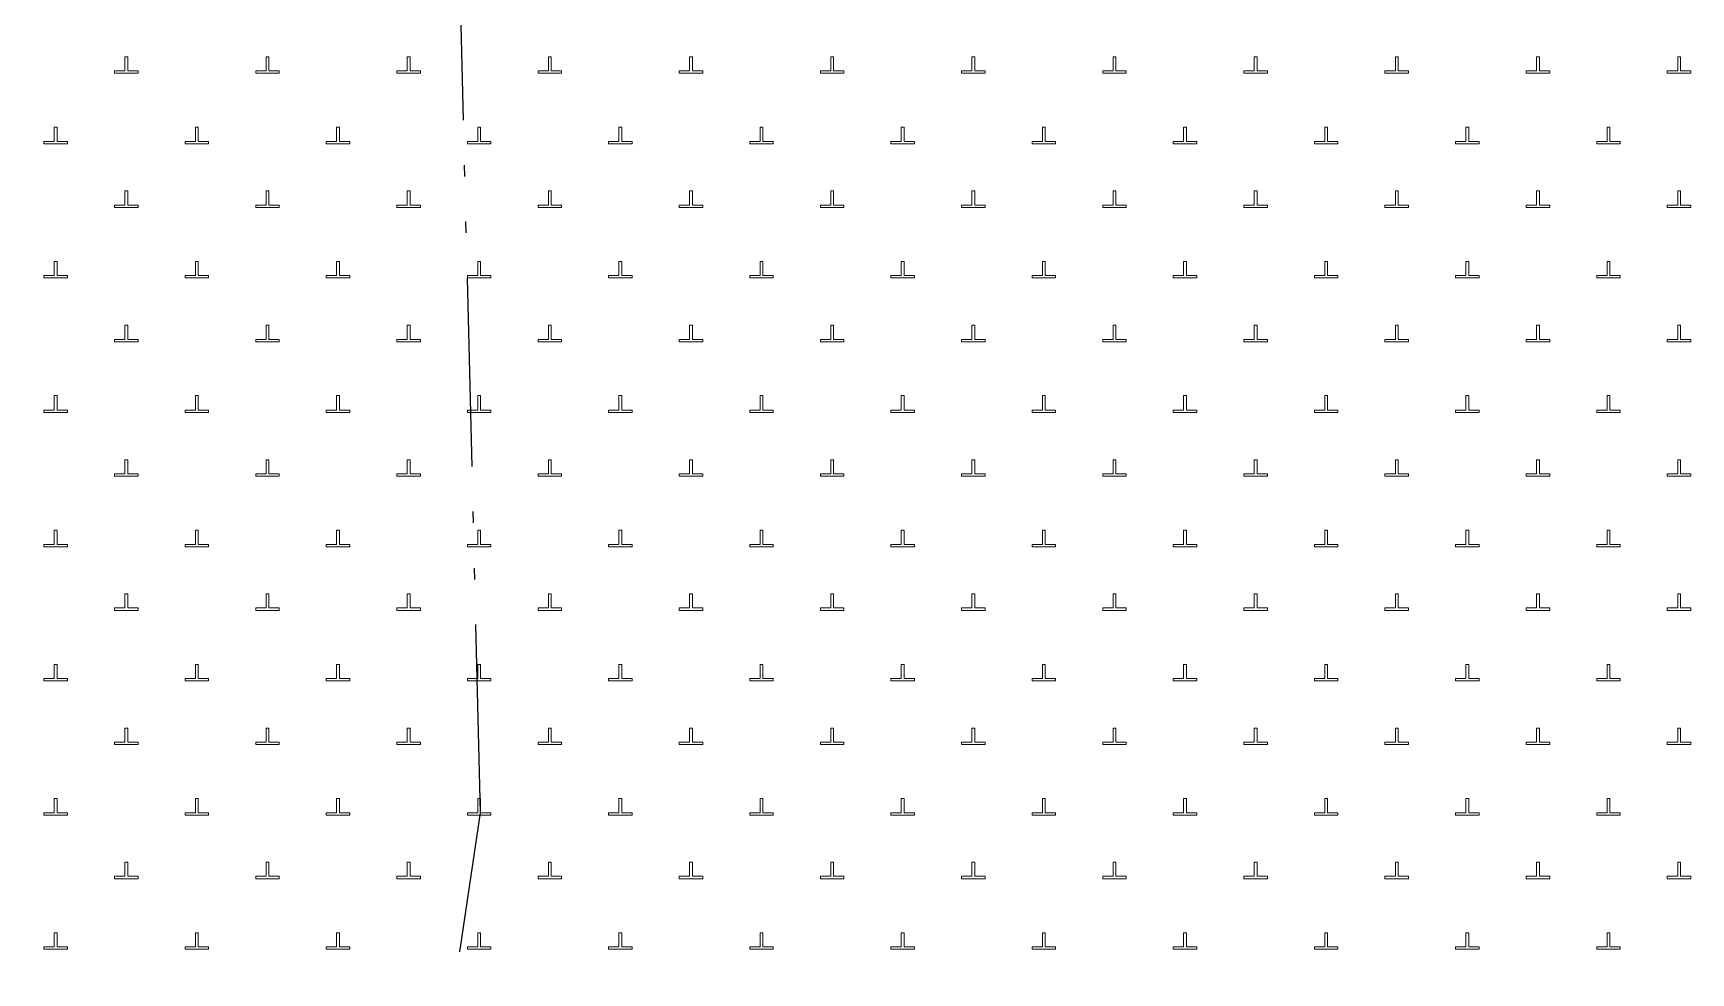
# Model space of a CAD drawing. Header units: metres. Extents: x 550890 to 551618, y 1839259 to 1840146.
# Drawn here: x 551469.41 to 551504.64, y 1839945.39 to 1839965.35 of the extents above; entities that cross this region are included whole.
import ezdxf

# ---------------------------------------------------------------- set-up
doc = ezdxf.new("R2010")
doc.units = ezdxf.units.M
doc.header["$LTSCALE"] = 0.8
doc.linetypes.add('DASH_DOUBLE_DOT', pattern=[9.2, 5, -1.2, 0.3, -1.2, 0.3, -1.2])
doc.layers.add('19', color=7, linetype='Continuous', lineweight=13)
doc.layers.add('2', color=7, linetype='DASH_DOUBLE_DOT', lineweight=25)

msp = doc.modelspace()

# ---------------------------------------------------------------- linework, layer by layer
at = {"layer": '19'}
for points in [[(551471.14, 1839964.5), (551471.64, 1839964.5), (551471.64, 1839964.55), (551471.42, 1839964.55), (551471.42, 1839964.85), (551471.36, 1839964.85), (551471.36, 1839964.55), (551471.14, 1839964.55)], [(551474.14, 1839964.5), (551474.64, 1839964.5), (551474.64, 1839964.55), (551474.42, 1839964.55), (551474.42, 1839964.85), (551474.36, 1839964.85), (551474.36, 1839964.55), (551474.14, 1839964.55)], [(551477.14, 1839964.5), (551477.64, 1839964.5), (551477.64, 1839964.55), (551477.42, 1839964.55), (551477.42, 1839964.85), (551477.36, 1839964.85), (551477.36, 1839964.55), (551477.14, 1839964.55)], [(551480.14, 1839964.5), (551480.64, 1839964.5), (551480.64, 1839964.55), (551480.42, 1839964.55), (551480.42, 1839964.85), (551480.36, 1839964.85), (551480.36, 1839964.55), (551480.14, 1839964.55)], [(551483.14, 1839964.5), (551483.64, 1839964.5), (551483.64, 1839964.55), (551483.42, 1839964.55), (551483.42, 1839964.85), (551483.36, 1839964.85), (551483.36, 1839964.55), (551483.14, 1839964.55)], [(551486.14, 1839964.5), (551486.64, 1839964.5), (551486.64, 1839964.55), (551486.42, 1839964.55), (551486.42, 1839964.85), (551486.36, 1839964.85), (551486.36, 1839964.55), (551486.14, 1839964.55)], [(551489.14, 1839964.5), (551489.64, 1839964.5), (551489.64, 1839964.55), (551489.42, 1839964.55), (551489.42, 1839964.85), (551489.36, 1839964.85), (551489.36, 1839964.55), (551489.14, 1839964.55)], [(551492.14, 1839964.5), (551492.64, 1839964.5), (551492.64, 1839964.55), (551492.42, 1839964.55), (551492.42, 1839964.85), (551492.36, 1839964.85), (551492.36, 1839964.55), (551492.14, 1839964.55)], [(551495.14, 1839964.5), (551495.64, 1839964.5), (551495.64, 1839964.55), (551495.42, 1839964.55), (551495.42, 1839964.85), (551495.36, 1839964.85), (551495.36, 1839964.55), (551495.14, 1839964.55)], [(551498.14, 1839964.5), (551498.64, 1839964.5), (551498.64, 1839964.55), (551498.42, 1839964.55), (551498.42, 1839964.85), (551498.36, 1839964.85), (551498.36, 1839964.55), (551498.14, 1839964.55)], [(551501.14, 1839964.5), (551501.64, 1839964.5), (551501.64, 1839964.55), (551501.42, 1839964.55), (551501.42, 1839964.85), (551501.36, 1839964.85), (551501.36, 1839964.55), (551501.14, 1839964.55)], [(551504.14, 1839964.5), (551504.64, 1839964.5), (551504.64, 1839964.55), (551504.42, 1839964.55), (551504.42, 1839964.85), (551504.36, 1839964.85), (551504.36, 1839964.55), (551504.14, 1839964.55)], [(551469.64, 1839963), (551470.14, 1839963), (551470.14, 1839963.05), (551469.92, 1839963.05), (551469.92, 1839963.35), (551469.86, 1839963.35), (551469.86, 1839963.05), (551469.64, 1839963.05)], [(551472.64, 1839963), (551473.14, 1839963), (551473.14, 1839963.05), (551472.92, 1839963.05), (551472.92, 1839963.35), (551472.86, 1839963.35), (551472.86, 1839963.05), (551472.64, 1839963.05)], [(551475.64, 1839963), (551476.14, 1839963), (551476.14, 1839963.05), (551475.92, 1839963.05), (551475.92, 1839963.35), (551475.86, 1839963.35), (551475.86, 1839963.05), (551475.64, 1839963.05)], [(551478.64, 1839963), (551479.14, 1839963), (551479.14, 1839963.05), (551478.92, 1839963.05), (551478.92, 1839963.35), (551478.86, 1839963.35), (551478.86, 1839963.05), (551478.64, 1839963.05)], [(551481.64, 1839963), (551482.14, 1839963), (551482.14, 1839963.05), (551481.92, 1839963.05), (551481.92, 1839963.35), (551481.86, 1839963.35), (551481.86, 1839963.05), (551481.64, 1839963.05)], [(551484.64, 1839963), (551485.14, 1839963), (551485.14, 1839963.05), (551484.92, 1839963.05), (551484.92, 1839963.35), (551484.86, 1839963.35), (551484.86, 1839963.05), (551484.64, 1839963.05)], [(551487.64, 1839963), (551488.14, 1839963), (551488.14, 1839963.05), (551487.92, 1839963.05), (551487.92, 1839963.35), (551487.86, 1839963.35), (551487.86, 1839963.05), (551487.64, 1839963.05)], [(551490.64, 1839963), (551491.14, 1839963), (551491.14, 1839963.05), (551490.92, 1839963.05), (551490.92, 1839963.35), (551490.86, 1839963.35), (551490.86, 1839963.05), (551490.64, 1839963.05)], [(551493.64, 1839963), (551494.14, 1839963), (551494.14, 1839963.05), (551493.92, 1839963.05), (551493.92, 1839963.35), (551493.86, 1839963.35), (551493.86, 1839963.05), (551493.64, 1839963.05)], [(551496.64, 1839963), (551497.14, 1839963), (551497.14, 1839963.05), (551496.92, 1839963.05), (551496.92, 1839963.35), (551496.86, 1839963.35), (551496.86, 1839963.05), (551496.64, 1839963.05)], [(551499.64, 1839963), (551500.14, 1839963), (551500.14, 1839963.05), (551499.92, 1839963.05), (551499.92, 1839963.35), (551499.86, 1839963.35), (551499.86, 1839963.05), (551499.64, 1839963.05)], [(551502.64, 1839963), (551503.14, 1839963), (551503.14, 1839963.05), (551502.92, 1839963.05), (551502.92, 1839963.35), (551502.86, 1839963.35), (551502.86, 1839963.05), (551502.64, 1839963.05)], [(551471.14, 1839961.65), (551471.64, 1839961.65), (551471.64, 1839961.7), (551471.42, 1839961.7), (551471.42, 1839962), (551471.36, 1839962), (551471.36, 1839961.7), (551471.14, 1839961.7)], [(551474.14, 1839961.65), (551474.64, 1839961.65), (551474.64, 1839961.7), (551474.42, 1839961.7), (551474.42, 1839962), (551474.36, 1839962), (551474.36, 1839961.7), (551474.14, 1839961.7)], [(551477.14, 1839961.65), (551477.64, 1839961.65), (551477.64, 1839961.7), (551477.42, 1839961.7), (551477.42, 1839962), (551477.36, 1839962), (551477.36, 1839961.7), (551477.14, 1839961.7)], [(551480.14, 1839961.65), (551480.64, 1839961.65), (551480.64, 1839961.7), (551480.42, 1839961.7), (551480.42, 1839962), (551480.36, 1839962), (551480.36, 1839961.7), (551480.14, 1839961.7)], [(551483.14, 1839961.65), (551483.64, 1839961.65), (551483.64, 1839961.7), (551483.42, 1839961.7), (551483.42, 1839962), (551483.36, 1839962), (551483.36, 1839961.7), (551483.14, 1839961.7)], [(551486.14, 1839961.65), (551486.64, 1839961.65), (551486.64, 1839961.7), (551486.42, 1839961.7), (551486.42, 1839962), (551486.36, 1839962), (551486.36, 1839961.7), (551486.14, 1839961.7)], [(551489.14, 1839961.65), (551489.64, 1839961.65), (551489.64, 1839961.7), (551489.42, 1839961.7), (551489.42, 1839962), (551489.36, 1839962), (551489.36, 1839961.7), (551489.14, 1839961.7)], [(551492.14, 1839961.65), (551492.64, 1839961.65), (551492.64, 1839961.7), (551492.42, 1839961.7), (551492.42, 1839962), (551492.36, 1839962), (551492.36, 1839961.7), (551492.14, 1839961.7)], [(551495.14, 1839961.65), (551495.64, 1839961.65), (551495.64, 1839961.7), (551495.42, 1839961.7), (551495.42, 1839962), (551495.36, 1839962), (551495.36, 1839961.7), (551495.14, 1839961.7)], [(551498.14, 1839961.65), (551498.64, 1839961.65), (551498.64, 1839961.7), (551498.42, 1839961.7), (551498.42, 1839962), (551498.36, 1839962), (551498.36, 1839961.7), (551498.14, 1839961.7)], [(551501.14, 1839961.65), (551501.64, 1839961.65), (551501.64, 1839961.7), (551501.42, 1839961.7), (551501.42, 1839962), (551501.36, 1839962), (551501.36, 1839961.7), (551501.14, 1839961.7)], [(551504.14, 1839961.65), (551504.64, 1839961.65), (551504.64, 1839961.7), (551504.42, 1839961.7), (551504.42, 1839962), (551504.36, 1839962), (551504.36, 1839961.7), (551504.14, 1839961.7)], [(551469.64, 1839960.15), (551470.14, 1839960.15), (551470.14, 1839960.2), (551469.92, 1839960.2), (551469.92, 1839960.5), (551469.86, 1839960.5), (551469.86, 1839960.2), (551469.64, 1839960.2)], [(551472.64, 1839960.15), (551473.14, 1839960.15), (551473.14, 1839960.2), (551472.92, 1839960.2), (551472.92, 1839960.5), (551472.86, 1839960.5), (551472.86, 1839960.2), (551472.64, 1839960.2)], [(551475.64, 1839960.15), (551476.14, 1839960.15), (551476.14, 1839960.2), (551475.92, 1839960.2), (551475.92, 1839960.5), (551475.86, 1839960.5), (551475.86, 1839960.2), (551475.64, 1839960.2)], [(551478.64, 1839960.15), (551479.14, 1839960.15), (551479.14, 1839960.2), (551478.92, 1839960.2), (551478.92, 1839960.5), (551478.86, 1839960.5), (551478.86, 1839960.2), (551478.64, 1839960.2)], [(551481.64, 1839960.15), (551482.14, 1839960.15), (551482.14, 1839960.2), (551481.92, 1839960.2), (551481.92, 1839960.5), (551481.86, 1839960.5), (551481.86, 1839960.2), (551481.64, 1839960.2)], [(551484.64, 1839960.15), (551485.14, 1839960.15), (551485.14, 1839960.2), (551484.92, 1839960.2), (551484.92, 1839960.5), (551484.86, 1839960.5), (551484.86, 1839960.2), (551484.64, 1839960.2)], [(551487.64, 1839960.15), (551488.14, 1839960.15), (551488.14, 1839960.2), (551487.92, 1839960.2), (551487.92, 1839960.5), (551487.86, 1839960.5), (551487.86, 1839960.2), (551487.64, 1839960.2)], [(551490.64, 1839960.15), (551491.14, 1839960.15), (551491.14, 1839960.2), (551490.92, 1839960.2), (551490.92, 1839960.5), (551490.86, 1839960.5), (551490.86, 1839960.2), (551490.64, 1839960.2)], [(551493.64, 1839960.15), (551494.14, 1839960.15), (551494.14, 1839960.2), (551493.92, 1839960.2), (551493.92, 1839960.5), (551493.86, 1839960.5), (551493.86, 1839960.2), (551493.64, 1839960.2)], [(551496.64, 1839960.15), (551497.14, 1839960.15), (551497.14, 1839960.2), (551496.92, 1839960.2), (551496.92, 1839960.5), (551496.86, 1839960.5), (551496.86, 1839960.2), (551496.64, 1839960.2)], [(551499.64, 1839960.15), (551500.14, 1839960.15), (551500.14, 1839960.2), (551499.92, 1839960.2), (551499.92, 1839960.5), (551499.86, 1839960.5), (551499.86, 1839960.2), (551499.64, 1839960.2)], [(551502.64, 1839960.15), (551503.14, 1839960.15), (551503.14, 1839960.2), (551502.92, 1839960.2), (551502.92, 1839960.5), (551502.86, 1839960.5), (551502.86, 1839960.2), (551502.64, 1839960.2)], [(551471.14, 1839958.79), (551471.64, 1839958.79), (551471.64, 1839958.84), (551471.42, 1839958.84), (551471.42, 1839959.15), (551471.36, 1839959.15), (551471.36, 1839958.84), (551471.14, 1839958.84)], [(551474.14, 1839958.79), (551474.64, 1839958.79), (551474.64, 1839958.84), (551474.42, 1839958.84), (551474.42, 1839959.15), (551474.36, 1839959.15), (551474.36, 1839958.84), (551474.14, 1839958.84)], [(551477.14, 1839958.79), (551477.64, 1839958.79), (551477.64, 1839958.84), (551477.42, 1839958.84), (551477.42, 1839959.15), (551477.36, 1839959.15), (551477.36, 1839958.84), (551477.14, 1839958.84)], [(551480.14, 1839958.79), (551480.64, 1839958.79), (551480.64, 1839958.84), (551480.42, 1839958.84), (551480.42, 1839959.15), (551480.36, 1839959.15), (551480.36, 1839958.84), (551480.14, 1839958.84)], [(551483.14, 1839958.79), (551483.64, 1839958.79), (551483.64, 1839958.84), (551483.42, 1839958.84), (551483.42, 1839959.15), (551483.36, 1839959.15), (551483.36, 1839958.84), (551483.14, 1839958.84)], [(551486.14, 1839958.79), (551486.64, 1839958.79), (551486.64, 1839958.84), (551486.42, 1839958.84), (551486.42, 1839959.15), (551486.36, 1839959.15), (551486.36, 1839958.84), (551486.14, 1839958.84)], [(551489.14, 1839958.79), (551489.64, 1839958.79), (551489.64, 1839958.84), (551489.42, 1839958.84), (551489.42, 1839959.15), (551489.36, 1839959.15), (551489.36, 1839958.84), (551489.14, 1839958.84)], [(551492.14, 1839958.79), (551492.64, 1839958.79), (551492.64, 1839958.84), (551492.42, 1839958.84), (551492.42, 1839959.15), (551492.36, 1839959.15), (551492.36, 1839958.84), (551492.14, 1839958.84)], [(551495.14, 1839958.79), (551495.64, 1839958.79), (551495.64, 1839958.84), (551495.42, 1839958.84), (551495.42, 1839959.15), (551495.36, 1839959.15), (551495.36, 1839958.84), (551495.14, 1839958.84)], [(551498.14, 1839958.79), (551498.64, 1839958.79), (551498.64, 1839958.84), (551498.42, 1839958.84), (551498.42, 1839959.15), (551498.36, 1839959.15), (551498.36, 1839958.84), (551498.14, 1839958.84)], [(551501.14, 1839958.79), (551501.64, 1839958.79), (551501.64, 1839958.84), (551501.42, 1839958.84), (551501.42, 1839959.15), (551501.36, 1839959.15), (551501.36, 1839958.84), (551501.14, 1839958.84)], [(551504.14, 1839958.79), (551504.64, 1839958.79), (551504.64, 1839958.84), (551504.42, 1839958.84), (551504.42, 1839959.15), (551504.36, 1839959.15), (551504.36, 1839958.84), (551504.14, 1839958.84)], [(551469.64, 1839957.29), (551470.14, 1839957.29), (551470.14, 1839957.34), (551469.92, 1839957.34), (551469.92, 1839957.65), (551469.86, 1839957.65), (551469.86, 1839957.34), (551469.64, 1839957.34)], [(551472.64, 1839957.29), (551473.14, 1839957.29), (551473.14, 1839957.34), (551472.92, 1839957.34), (551472.92, 1839957.65), (551472.86, 1839957.65), (551472.86, 1839957.34), (551472.64, 1839957.34)], [(551475.64, 1839957.29), (551476.14, 1839957.29), (551476.14, 1839957.34), (551475.92, 1839957.34), (551475.92, 1839957.65), (551475.86, 1839957.65), (551475.86, 1839957.34), (551475.64, 1839957.34)], [(551478.64, 1839957.29), (551479.14, 1839957.29), (551479.14, 1839957.34), (551478.92, 1839957.34), (551478.92, 1839957.65), (551478.86, 1839957.65), (551478.86, 1839957.34), (551478.64, 1839957.34)], [(551481.64, 1839957.29), (551482.14, 1839957.29), (551482.14, 1839957.34), (551481.92, 1839957.34), (551481.92, 1839957.65), (551481.86, 1839957.65), (551481.86, 1839957.34), (551481.64, 1839957.34)], [(551484.64, 1839957.29), (551485.14, 1839957.29), (551485.14, 1839957.34), (551484.92, 1839957.34), (551484.92, 1839957.65), (551484.86, 1839957.65), (551484.86, 1839957.34), (551484.64, 1839957.34)], [(551487.64, 1839957.29), (551488.14, 1839957.29), (551488.14, 1839957.34), (551487.92, 1839957.34), (551487.92, 1839957.65), (551487.86, 1839957.65), (551487.86, 1839957.34), (551487.64, 1839957.34)], [(551490.64, 1839957.29), (551491.14, 1839957.29), (551491.14, 1839957.34), (551490.92, 1839957.34), (551490.92, 1839957.65), (551490.86, 1839957.65), (551490.86, 1839957.34), (551490.64, 1839957.34)], [(551493.64, 1839957.29), (551494.14, 1839957.29), (551494.14, 1839957.34), (551493.92, 1839957.34), (551493.92, 1839957.65), (551493.86, 1839957.65), (551493.86, 1839957.34), (551493.64, 1839957.34)], [(551496.64, 1839957.29), (551497.14, 1839957.29), (551497.14, 1839957.34), (551496.92, 1839957.34), (551496.92, 1839957.65), (551496.86, 1839957.65), (551496.86, 1839957.34), (551496.64, 1839957.34)], [(551499.64, 1839957.29), (551500.14, 1839957.29), (551500.14, 1839957.34), (551499.92, 1839957.34), (551499.92, 1839957.65), (551499.86, 1839957.65), (551499.86, 1839957.34), (551499.64, 1839957.34)], [(551502.64, 1839957.29), (551503.14, 1839957.29), (551503.14, 1839957.34), (551502.92, 1839957.34), (551502.92, 1839957.65), (551502.86, 1839957.65), (551502.86, 1839957.34), (551502.64, 1839957.34)], [(551471.14, 1839955.94), (551471.64, 1839955.94), (551471.64, 1839955.99), (551471.42, 1839955.99), (551471.42, 1839956.29), (551471.36, 1839956.29), (551471.36, 1839955.99), (551471.14, 1839955.99)], [(551474.14, 1839955.94), (551474.64, 1839955.94), (551474.64, 1839955.99), (551474.42, 1839955.99), (551474.42, 1839956.29), (551474.36, 1839956.29), (551474.36, 1839955.99), (551474.14, 1839955.99)], [(551477.14, 1839955.94), (551477.64, 1839955.94), (551477.64, 1839955.99), (551477.42, 1839955.99), (551477.42, 1839956.29), (551477.36, 1839956.29), (551477.36, 1839955.99), (551477.14, 1839955.99)], [(551480.14, 1839955.94), (551480.64, 1839955.94), (551480.64, 1839955.99), (551480.42, 1839955.99), (551480.42, 1839956.29), (551480.36, 1839956.29), (551480.36, 1839955.99), (551480.14, 1839955.99)], [(551483.14, 1839955.94), (551483.64, 1839955.94), (551483.64, 1839955.99), (551483.42, 1839955.99), (551483.42, 1839956.29), (551483.36, 1839956.29), (551483.36, 1839955.99), (551483.14, 1839955.99)], [(551486.14, 1839955.94), (551486.64, 1839955.94), (551486.64, 1839955.99), (551486.42, 1839955.99), (551486.42, 1839956.29), (551486.36, 1839956.29), (551486.36, 1839955.99), (551486.14, 1839955.99)], [(551489.14, 1839955.94), (551489.64, 1839955.94), (551489.64, 1839955.99), (551489.42, 1839955.99), (551489.42, 1839956.29), (551489.36, 1839956.29), (551489.36, 1839955.99), (551489.14, 1839955.99)], [(551492.14, 1839955.94), (551492.64, 1839955.94), (551492.64, 1839955.99), (551492.42, 1839955.99), (551492.42, 1839956.29), (551492.36, 1839956.29), (551492.36, 1839955.99), (551492.14, 1839955.99)], [(551495.14, 1839955.94), (551495.64, 1839955.94), (551495.64, 1839955.99), (551495.42, 1839955.99), (551495.42, 1839956.29), (551495.36, 1839956.29), (551495.36, 1839955.99), (551495.14, 1839955.99)], [(551498.14, 1839955.94), (551498.64, 1839955.94), (551498.64, 1839955.99), (551498.42, 1839955.99), (551498.42, 1839956.29), (551498.36, 1839956.29), (551498.36, 1839955.99), (551498.14, 1839955.99)], [(551501.14, 1839955.94), (551501.64, 1839955.94), (551501.64, 1839955.99), (551501.42, 1839955.99), (551501.42, 1839956.29), (551501.36, 1839956.29), (551501.36, 1839955.99), (551501.14, 1839955.99)], [(551504.14, 1839955.94), (551504.64, 1839955.94), (551504.64, 1839955.99), (551504.42, 1839955.99), (551504.42, 1839956.29), (551504.36, 1839956.29), (551504.36, 1839955.99), (551504.14, 1839955.99)], [(551469.64, 1839954.44), (551470.14, 1839954.44), (551470.14, 1839954.49), (551469.92, 1839954.49), (551469.92, 1839954.79), (551469.86, 1839954.79), (551469.86, 1839954.49), (551469.64, 1839954.49)], [(551472.64, 1839954.44), (551473.14, 1839954.44), (551473.14, 1839954.49), (551472.92, 1839954.49), (551472.92, 1839954.79), (551472.86, 1839954.79), (551472.86, 1839954.49), (551472.64, 1839954.49)], [(551475.64, 1839954.44), (551476.14, 1839954.44), (551476.14, 1839954.49), (551475.92, 1839954.49), (551475.92, 1839954.79), (551475.86, 1839954.79), (551475.86, 1839954.49), (551475.64, 1839954.49)], [(551478.64, 1839954.44), (551479.14, 1839954.44), (551479.14, 1839954.49), (551478.92, 1839954.49), (551478.92, 1839954.79), (551478.86, 1839954.79), (551478.86, 1839954.49), (551478.64, 1839954.49)], [(551481.64, 1839954.44), (551482.14, 1839954.44), (551482.14, 1839954.49), (551481.92, 1839954.49), (551481.92, 1839954.79), (551481.86, 1839954.79), (551481.86, 1839954.49), (551481.64, 1839954.49)], [(551484.64, 1839954.44), (551485.14, 1839954.44), (551485.14, 1839954.49), (551484.92, 1839954.49), (551484.92, 1839954.79), (551484.86, 1839954.79), (551484.86, 1839954.49), (551484.64, 1839954.49)], [(551487.64, 1839954.44), (551488.14, 1839954.44), (551488.14, 1839954.49), (551487.92, 1839954.49), (551487.92, 1839954.79), (551487.86, 1839954.79), (551487.86, 1839954.49), (551487.64, 1839954.49)], [(551490.64, 1839954.44), (551491.14, 1839954.44), (551491.14, 1839954.49), (551490.92, 1839954.49), (551490.92, 1839954.79), (551490.86, 1839954.79), (551490.86, 1839954.49), (551490.64, 1839954.49)], [(551493.64, 1839954.44), (551494.14, 1839954.44), (551494.14, 1839954.49), (551493.92, 1839954.49), (551493.92, 1839954.79), (551493.86, 1839954.79), (551493.86, 1839954.49), (551493.64, 1839954.49)], [(551496.64, 1839954.44), (551497.14, 1839954.44), (551497.14, 1839954.49), (551496.92, 1839954.49), (551496.92, 1839954.79), (551496.86, 1839954.79), (551496.86, 1839954.49), (551496.64, 1839954.49)], [(551499.64, 1839954.44), (551500.14, 1839954.44), (551500.14, 1839954.49), (551499.92, 1839954.49), (551499.92, 1839954.79), (551499.86, 1839954.79), (551499.86, 1839954.49), (551499.64, 1839954.49)], [(551502.64, 1839954.44), (551503.14, 1839954.44), (551503.14, 1839954.49), (551502.92, 1839954.49), (551502.92, 1839954.79), (551502.86, 1839954.79), (551502.86, 1839954.49), (551502.64, 1839954.49)], [(551471.14, 1839953.09), (551471.64, 1839953.09), (551471.64, 1839953.14), (551471.42, 1839953.14), (551471.42, 1839953.44), (551471.36, 1839953.44), (551471.36, 1839953.14), (551471.14, 1839953.14)], [(551474.14, 1839953.09), (551474.64, 1839953.09), (551474.64, 1839953.14), (551474.42, 1839953.14), (551474.42, 1839953.44), (551474.36, 1839953.44), (551474.36, 1839953.14), (551474.14, 1839953.14)], [(551477.14, 1839953.09), (551477.64, 1839953.09), (551477.64, 1839953.14), (551477.42, 1839953.14), (551477.42, 1839953.44), (551477.36, 1839953.44), (551477.36, 1839953.14), (551477.14, 1839953.14)], [(551480.14, 1839953.09), (551480.64, 1839953.09), (551480.64, 1839953.14), (551480.42, 1839953.14), (551480.42, 1839953.44), (551480.36, 1839953.44), (551480.36, 1839953.14), (551480.14, 1839953.14)], [(551483.14, 1839953.09), (551483.64, 1839953.09), (551483.64, 1839953.14), (551483.42, 1839953.14), (551483.42, 1839953.44), (551483.36, 1839953.44), (551483.36, 1839953.14), (551483.14, 1839953.14)], [(551486.14, 1839953.09), (551486.64, 1839953.09), (551486.64, 1839953.14), (551486.42, 1839953.14), (551486.42, 1839953.44), (551486.36, 1839953.44), (551486.36, 1839953.14), (551486.14, 1839953.14)], [(551489.14, 1839953.09), (551489.64, 1839953.09), (551489.64, 1839953.14), (551489.42, 1839953.14), (551489.42, 1839953.44), (551489.36, 1839953.44), (551489.36, 1839953.14), (551489.14, 1839953.14)], [(551492.14, 1839953.09), (551492.64, 1839953.09), (551492.64, 1839953.14), (551492.42, 1839953.14), (551492.42, 1839953.44), (551492.36, 1839953.44), (551492.36, 1839953.14), (551492.14, 1839953.14)], [(551495.14, 1839953.09), (551495.64, 1839953.09), (551495.64, 1839953.14), (551495.42, 1839953.14), (551495.42, 1839953.44), (551495.36, 1839953.44), (551495.36, 1839953.14), (551495.14, 1839953.14)], [(551498.14, 1839953.09), (551498.64, 1839953.09), (551498.64, 1839953.14), (551498.42, 1839953.14), (551498.42, 1839953.44), (551498.36, 1839953.44), (551498.36, 1839953.14), (551498.14, 1839953.14)], [(551501.14, 1839953.09), (551501.64, 1839953.09), (551501.64, 1839953.14), (551501.42, 1839953.14), (551501.42, 1839953.44), (551501.36, 1839953.44), (551501.36, 1839953.14), (551501.14, 1839953.14)], [(551504.14, 1839953.09), (551504.64, 1839953.09), (551504.64, 1839953.14), (551504.42, 1839953.14), (551504.42, 1839953.44), (551504.36, 1839953.44), (551504.36, 1839953.14), (551504.14, 1839953.14)], [(551469.64, 1839951.59), (551470.14, 1839951.59), (551470.14, 1839951.64), (551469.92, 1839951.64), (551469.92, 1839951.94), (551469.86, 1839951.94), (551469.86, 1839951.64), (551469.64, 1839951.64)], [(551472.64, 1839951.59), (551473.14, 1839951.59), (551473.14, 1839951.64), (551472.92, 1839951.64), (551472.92, 1839951.94), (551472.86, 1839951.94), (551472.86, 1839951.64), (551472.64, 1839951.64)], [(551475.64, 1839951.59), (551476.14, 1839951.59), (551476.14, 1839951.64), (551475.92, 1839951.64), (551475.92, 1839951.94), (551475.86, 1839951.94), (551475.86, 1839951.64), (551475.64, 1839951.64)], [(551478.64, 1839951.59), (551479.14, 1839951.59), (551479.14, 1839951.64), (551478.92, 1839951.64), (551478.92, 1839951.94), (551478.86, 1839951.94), (551478.86, 1839951.64), (551478.64, 1839951.64)], [(551481.64, 1839951.59), (551482.14, 1839951.59), (551482.14, 1839951.64), (551481.92, 1839951.64), (551481.92, 1839951.94), (551481.86, 1839951.94), (551481.86, 1839951.64), (551481.64, 1839951.64)], [(551484.64, 1839951.59), (551485.14, 1839951.59), (551485.14, 1839951.64), (551484.92, 1839951.64), (551484.92, 1839951.94), (551484.86, 1839951.94), (551484.86, 1839951.64), (551484.64, 1839951.64)], [(551487.64, 1839951.59), (551488.14, 1839951.59), (551488.14, 1839951.64), (551487.92, 1839951.64), (551487.92, 1839951.94), (551487.86, 1839951.94), (551487.86, 1839951.64), (551487.64, 1839951.64)], [(551490.64, 1839951.59), (551491.14, 1839951.59), (551491.14, 1839951.64), (551490.92, 1839951.64), (551490.92, 1839951.94), (551490.86, 1839951.94), (551490.86, 1839951.64), (551490.64, 1839951.64)], [(551493.64, 1839951.59), (551494.14, 1839951.59), (551494.14, 1839951.64), (551493.92, 1839951.64), (551493.92, 1839951.94), (551493.86, 1839951.94), (551493.86, 1839951.64), (551493.64, 1839951.64)], [(551496.64, 1839951.59), (551497.14, 1839951.59), (551497.14, 1839951.64), (551496.92, 1839951.64), (551496.92, 1839951.94), (551496.86, 1839951.94), (551496.86, 1839951.64), (551496.64, 1839951.64)], [(551499.64, 1839951.59), (551500.14, 1839951.59), (551500.14, 1839951.64), (551499.92, 1839951.64), (551499.92, 1839951.94), (551499.86, 1839951.94), (551499.86, 1839951.64), (551499.64, 1839951.64)], [(551502.64, 1839951.59), (551503.14, 1839951.59), (551503.14, 1839951.64), (551502.92, 1839951.64), (551502.92, 1839951.94), (551502.86, 1839951.94), (551502.86, 1839951.64), (551502.64, 1839951.64)], [(551471.14, 1839950.24), (551471.64, 1839950.24), (551471.64, 1839950.29), (551471.42, 1839950.29), (551471.42, 1839950.59), (551471.36, 1839950.59), (551471.36, 1839950.29), (551471.14, 1839950.29)], [(551474.14, 1839950.24), (551474.64, 1839950.24), (551474.64, 1839950.29), (551474.42, 1839950.29), (551474.42, 1839950.59), (551474.36, 1839950.59), (551474.36, 1839950.29), (551474.14, 1839950.29)], [(551477.14, 1839950.24), (551477.64, 1839950.24), (551477.64, 1839950.29), (551477.42, 1839950.29), (551477.42, 1839950.59), (551477.36, 1839950.59), (551477.36, 1839950.29), (551477.14, 1839950.29)], [(551480.14, 1839950.24), (551480.64, 1839950.24), (551480.64, 1839950.29), (551480.42, 1839950.29), (551480.42, 1839950.59), (551480.36, 1839950.59), (551480.36, 1839950.29), (551480.14, 1839950.29)], [(551483.14, 1839950.24), (551483.64, 1839950.24), (551483.64, 1839950.29), (551483.42, 1839950.29), (551483.42, 1839950.59), (551483.36, 1839950.59), (551483.36, 1839950.29), (551483.14, 1839950.29)], [(551486.14, 1839950.24), (551486.64, 1839950.24), (551486.64, 1839950.29), (551486.42, 1839950.29), (551486.42, 1839950.59), (551486.36, 1839950.59), (551486.36, 1839950.29), (551486.14, 1839950.29)], [(551489.14, 1839950.24), (551489.64, 1839950.24), (551489.64, 1839950.29), (551489.42, 1839950.29), (551489.42, 1839950.59), (551489.36, 1839950.59), (551489.36, 1839950.29), (551489.14, 1839950.29)], [(551492.14, 1839950.24), (551492.64, 1839950.24), (551492.64, 1839950.29), (551492.42, 1839950.29), (551492.42, 1839950.59), (551492.36, 1839950.59), (551492.36, 1839950.29), (551492.14, 1839950.29)], [(551495.14, 1839950.24), (551495.64, 1839950.24), (551495.64, 1839950.29), (551495.42, 1839950.29), (551495.42, 1839950.59), (551495.36, 1839950.59), (551495.36, 1839950.29), (551495.14, 1839950.29)], [(551498.14, 1839950.24), (551498.64, 1839950.24), (551498.64, 1839950.29), (551498.42, 1839950.29), (551498.42, 1839950.59), (551498.36, 1839950.59), (551498.36, 1839950.29), (551498.14, 1839950.29)], [(551501.14, 1839950.24), (551501.64, 1839950.24), (551501.64, 1839950.29), (551501.42, 1839950.29), (551501.42, 1839950.59), (551501.36, 1839950.59), (551501.36, 1839950.29), (551501.14, 1839950.29)], [(551504.14, 1839950.24), (551504.64, 1839950.24), (551504.64, 1839950.29), (551504.42, 1839950.29), (551504.42, 1839950.59), (551504.36, 1839950.59), (551504.36, 1839950.29), (551504.14, 1839950.29)], [(551469.64, 1839948.74), (551470.14, 1839948.74), (551470.14, 1839948.79), (551469.92, 1839948.79), (551469.92, 1839949.09), (551469.86, 1839949.09), (551469.86, 1839948.79), (551469.64, 1839948.79)], [(551472.64, 1839948.74), (551473.14, 1839948.74), (551473.14, 1839948.79), (551472.92, 1839948.79), (551472.92, 1839949.09), (551472.86, 1839949.09), (551472.86, 1839948.79), (551472.64, 1839948.79)], [(551475.64, 1839948.74), (551476.14, 1839948.74), (551476.14, 1839948.79), (551475.92, 1839948.79), (551475.92, 1839949.09), (551475.86, 1839949.09), (551475.86, 1839948.79), (551475.64, 1839948.79)], [(551478.64, 1839948.74), (551479.14, 1839948.74), (551479.14, 1839948.79), (551478.92, 1839948.79), (551478.92, 1839949.09), (551478.86, 1839949.09), (551478.86, 1839948.79), (551478.64, 1839948.79)], [(551481.64, 1839948.74), (551482.14, 1839948.74), (551482.14, 1839948.79), (551481.92, 1839948.79), (551481.92, 1839949.09), (551481.86, 1839949.09), (551481.86, 1839948.79), (551481.64, 1839948.79)], [(551484.64, 1839948.74), (551485.14, 1839948.74), (551485.14, 1839948.79), (551484.92, 1839948.79), (551484.92, 1839949.09), (551484.86, 1839949.09), (551484.86, 1839948.79), (551484.64, 1839948.79)], [(551487.64, 1839948.74), (551488.14, 1839948.74), (551488.14, 1839948.79), (551487.92, 1839948.79), (551487.92, 1839949.09), (551487.86, 1839949.09), (551487.86, 1839948.79), (551487.64, 1839948.79)], [(551490.64, 1839948.74), (551491.14, 1839948.74), (551491.14, 1839948.79), (551490.92, 1839948.79), (551490.92, 1839949.09), (551490.86, 1839949.09), (551490.86, 1839948.79), (551490.64, 1839948.79)], [(551493.64, 1839948.74), (551494.14, 1839948.74), (551494.14, 1839948.79), (551493.92, 1839948.79), (551493.92, 1839949.09), (551493.86, 1839949.09), (551493.86, 1839948.79), (551493.64, 1839948.79)], [(551496.64, 1839948.74), (551497.14, 1839948.74), (551497.14, 1839948.79), (551496.92, 1839948.79), (551496.92, 1839949.09), (551496.86, 1839949.09), (551496.86, 1839948.79), (551496.64, 1839948.79)], [(551499.64, 1839948.74), (551500.14, 1839948.74), (551500.14, 1839948.79), (551499.92, 1839948.79), (551499.92, 1839949.09), (551499.86, 1839949.09), (551499.86, 1839948.79), (551499.64, 1839948.79)], [(551502.64, 1839948.74), (551503.14, 1839948.74), (551503.14, 1839948.79), (551502.92, 1839948.79), (551502.92, 1839949.09), (551502.86, 1839949.09), (551502.86, 1839948.79), (551502.64, 1839948.79)], [(551471.14, 1839947.39), (551471.64, 1839947.39), (551471.64, 1839947.44), (551471.42, 1839947.44), (551471.42, 1839947.74), (551471.36, 1839947.74), (551471.36, 1839947.44), (551471.14, 1839947.44)], [(551474.14, 1839947.39), (551474.64, 1839947.39), (551474.64, 1839947.44), (551474.42, 1839947.44), (551474.42, 1839947.74), (551474.36, 1839947.74), (551474.36, 1839947.44), (551474.14, 1839947.44)], [(551477.14, 1839947.39), (551477.64, 1839947.39), (551477.64, 1839947.44), (551477.42, 1839947.44), (551477.42, 1839947.74), (551477.36, 1839947.74), (551477.36, 1839947.44), (551477.14, 1839947.44)], [(551480.14, 1839947.39), (551480.64, 1839947.39), (551480.64, 1839947.44), (551480.42, 1839947.44), (551480.42, 1839947.74), (551480.36, 1839947.74), (551480.36, 1839947.44), (551480.14, 1839947.44)], [(551483.14, 1839947.39), (551483.64, 1839947.39), (551483.64, 1839947.44), (551483.42, 1839947.44), (551483.42, 1839947.74), (551483.36, 1839947.74), (551483.36, 1839947.44), (551483.14, 1839947.44)], [(551486.14, 1839947.39), (551486.64, 1839947.39), (551486.64, 1839947.44), (551486.42, 1839947.44), (551486.42, 1839947.74), (551486.36, 1839947.74), (551486.36, 1839947.44), (551486.14, 1839947.44)], [(551489.14, 1839947.39), (551489.64, 1839947.39), (551489.64, 1839947.44), (551489.42, 1839947.44), (551489.42, 1839947.74), (551489.36, 1839947.74), (551489.36, 1839947.44), (551489.14, 1839947.44)], [(551492.14, 1839947.39), (551492.64, 1839947.39), (551492.64, 1839947.44), (551492.42, 1839947.44), (551492.42, 1839947.74), (551492.36, 1839947.74), (551492.36, 1839947.44), (551492.14, 1839947.44)], [(551495.14, 1839947.39), (551495.64, 1839947.39), (551495.64, 1839947.44), (551495.42, 1839947.44), (551495.42, 1839947.74), (551495.36, 1839947.74), (551495.36, 1839947.44), (551495.14, 1839947.44)], [(551498.14, 1839947.39), (551498.64, 1839947.39), (551498.64, 1839947.44), (551498.42, 1839947.44), (551498.42, 1839947.74), (551498.36, 1839947.74), (551498.36, 1839947.44), (551498.14, 1839947.44)], [(551501.14, 1839947.39), (551501.64, 1839947.39), (551501.64, 1839947.44), (551501.42, 1839947.44), (551501.42, 1839947.74), (551501.36, 1839947.74), (551501.36, 1839947.44), (551501.14, 1839947.44)], [(551504.14, 1839947.39), (551504.64, 1839947.39), (551504.64, 1839947.44), (551504.42, 1839947.44), (551504.42, 1839947.74), (551504.36, 1839947.74), (551504.36, 1839947.44), (551504.14, 1839947.44)], [(551469.64, 1839945.89), (551470.14, 1839945.89), (551470.14, 1839945.94), (551469.92, 1839945.94), (551469.92, 1839946.24), (551469.86, 1839946.24), (551469.86, 1839945.94), (551469.64, 1839945.94)], [(551472.64, 1839945.89), (551473.14, 1839945.89), (551473.14, 1839945.94), (551472.92, 1839945.94), (551472.92, 1839946.24), (551472.86, 1839946.24), (551472.86, 1839945.94), (551472.64, 1839945.94)], [(551475.64, 1839945.89), (551476.14, 1839945.89), (551476.14, 1839945.94), (551475.92, 1839945.94), (551475.92, 1839946.24), (551475.86, 1839946.24), (551475.86, 1839945.94), (551475.64, 1839945.94)], [(551478.64, 1839945.89), (551479.14, 1839945.89), (551479.14, 1839945.94), (551478.92, 1839945.94), (551478.92, 1839946.24), (551478.86, 1839946.24), (551478.86, 1839945.94), (551478.64, 1839945.94)], [(551481.64, 1839945.89), (551482.14, 1839945.89), (551482.14, 1839945.94), (551481.92, 1839945.94), (551481.92, 1839946.24), (551481.86, 1839946.24), (551481.86, 1839945.94), (551481.64, 1839945.94)], [(551484.64, 1839945.89), (551485.14, 1839945.89), (551485.14, 1839945.94), (551484.92, 1839945.94), (551484.92, 1839946.24), (551484.86, 1839946.24), (551484.86, 1839945.94), (551484.64, 1839945.94)], [(551487.64, 1839945.89), (551488.14, 1839945.89), (551488.14, 1839945.94), (551487.92, 1839945.94), (551487.92, 1839946.24), (551487.86, 1839946.24), (551487.86, 1839945.94), (551487.64, 1839945.94)], [(551490.64, 1839945.89), (551491.14, 1839945.89), (551491.14, 1839945.94), (551490.92, 1839945.94), (551490.92, 1839946.24), (551490.86, 1839946.24), (551490.86, 1839945.94), (551490.64, 1839945.94)], [(551493.64, 1839945.89), (551494.14, 1839945.89), (551494.14, 1839945.94), (551493.92, 1839945.94), (551493.92, 1839946.24), (551493.86, 1839946.24), (551493.86, 1839945.94), (551493.64, 1839945.94)], [(551496.64, 1839945.89), (551497.14, 1839945.89), (551497.14, 1839945.94), (551496.92, 1839945.94), (551496.92, 1839946.24), (551496.86, 1839946.24), (551496.86, 1839945.94), (551496.64, 1839945.94)], [(551499.64, 1839945.89), (551500.14, 1839945.89), (551500.14, 1839945.94), (551499.92, 1839945.94), (551499.92, 1839946.24), (551499.86, 1839946.24), (551499.86, 1839945.94), (551499.64, 1839945.94)], [(551502.64, 1839945.89), (551503.14, 1839945.89), (551503.14, 1839945.94), (551502.92, 1839945.94), (551502.92, 1839946.24), (551502.86, 1839946.24), (551502.86, 1839945.94), (551502.64, 1839945.94)]]:
    msp.add_lwpolyline(points, close=True, dxfattribs=at)
at = {"layer": '2'}
msp.add_lwpolyline([(551493.35, 1839663.31), (551491.72, 1839678.58), (551490.67, 1839729.38), (551487.11, 1839775.71), (551484.86, 1839816.34), (551487.21, 1839855.16), (551483.96, 1839881.4), (551483.12, 1839895.9), (551476.28, 1839931.28), (551478.92, 1839948.79), (551477.31, 1840013.65), (551475.85, 1840040.3), (551469.41, 1840069.94)], dxfattribs=at)

doc.saveas('drawing.dxf')
